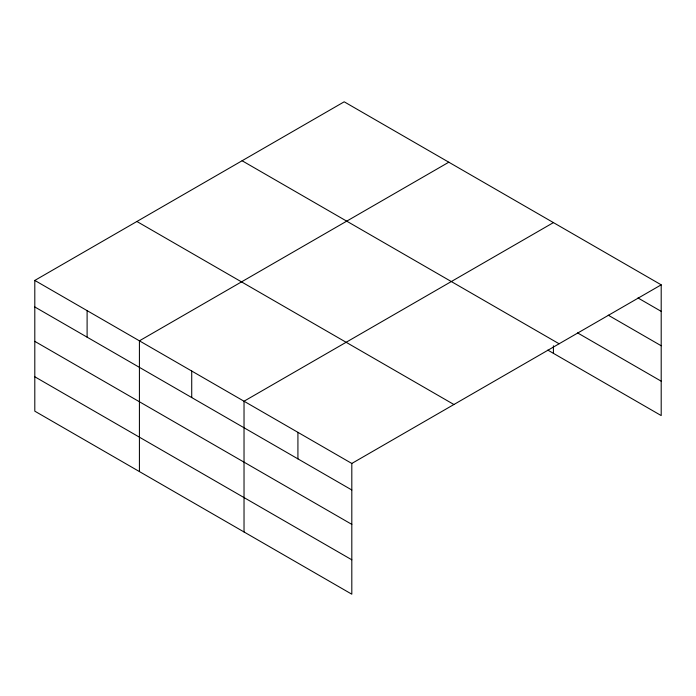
<?xml version="1.0" encoding="UTF-8"?>
<svg xmlns="http://www.w3.org/2000/svg" width="696" height="696" viewBox="0 0 696 696"><rect width="100%" height="100%" fill="white"/><g stroke="black" fill="none" stroke-linecap="round" stroke-linejoin="round"><path stroke-width="1.04" d="M547.813 350.105L661.2 415.573L661.2 284.829L344.189 101.807L34.8 280.427L34.8 411.171L351.811 594.193L351.811 463.458L34.8 280.427M448.807 162.203L139.417 340.831L139.417 471.566M553.416 222.607L244.026 401.227L244.026 531.962M351.811 463.458L661.2 284.829M637.971 297.949L661.2 311.364M608.234 315.175L661.2 345.755M577.576 332.897L661.2 381.182M242.095 160.75L559.106 343.78M136.894 221.485L453.905 404.506M34.8 306.962L351.811 489.984M34.8 341.353L351.811 524.375M34.8 376.78L351.811 559.802M553.416 345.816L553.416 353.342M297.923 432.338L297.923 458.873M191.722 371.029L191.722 397.564M87.104 310.634L87.104 337.16"/></g></svg>
